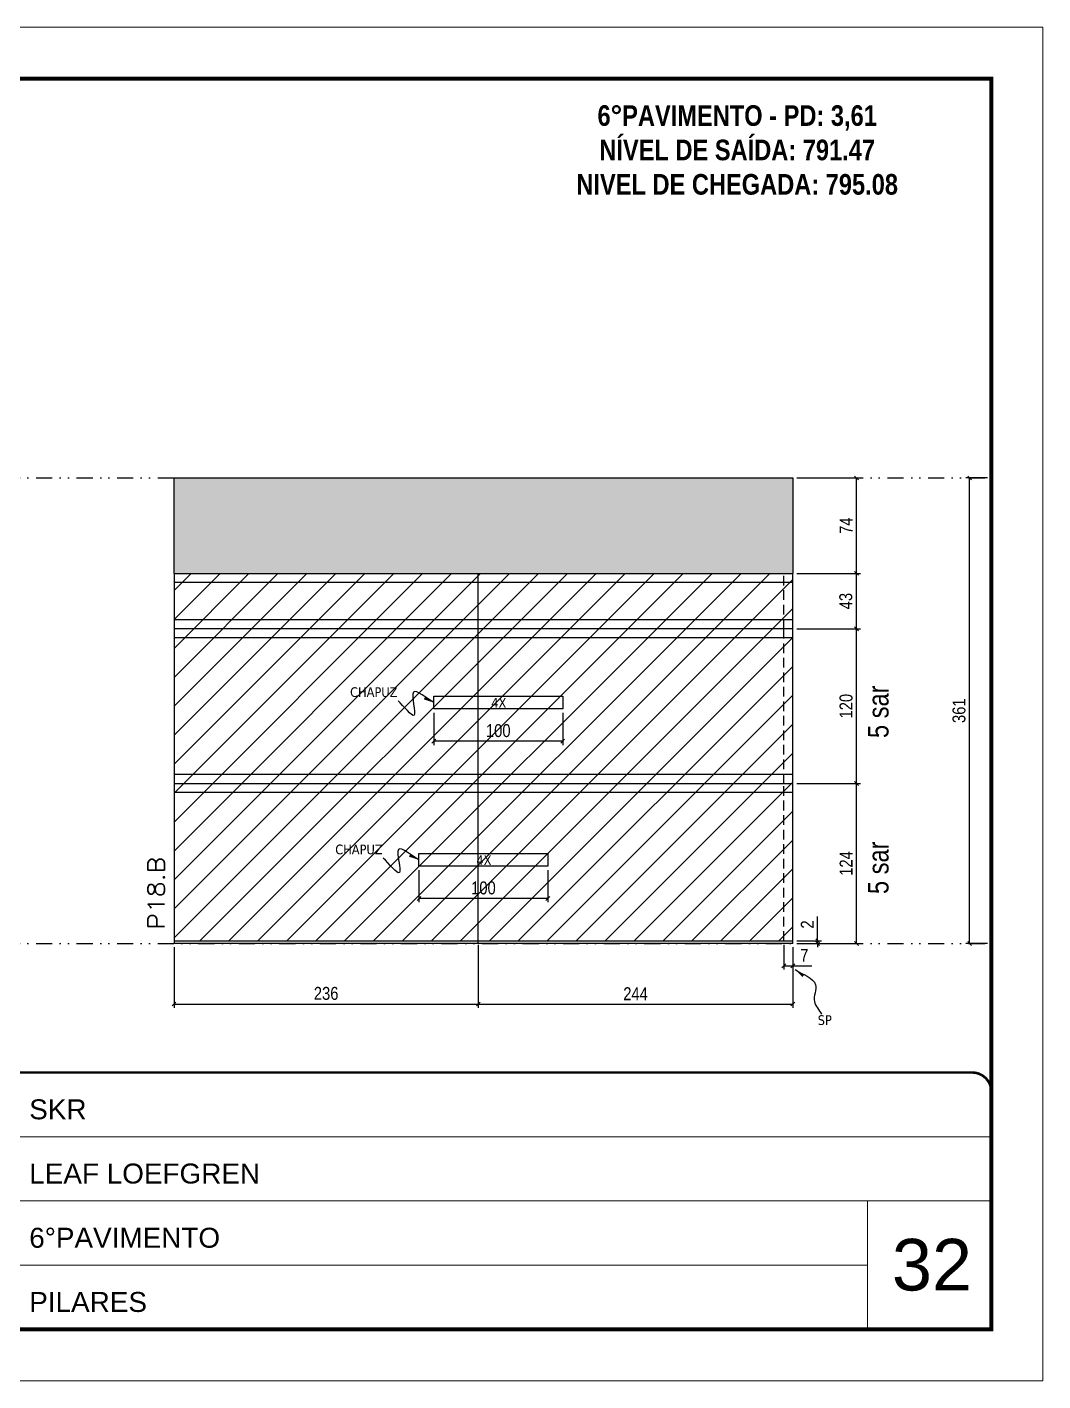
# Model space of a CAD drawing. Extents: x 14400 to 27878, y -21631 to 6985.
# Drawn here: x 19879 to 20667, y -2105 to -1055 of the extents above; entities that cross this region are included whole.
import ezdxf

# ---------------------------------------------------------------- set-up
doc = ezdxf.new("R2010")
doc.units = 0
for name, pattern in [('CONTINUO', [0]), ('DASHED', [0.75, 0.5, -0.25]), ('DIVIDE2', [0.625, 0.25, -0.125, 0, -0.125, 0, -0.125]), ('HIDDEN', [0.375, 0.25, -0.125])]:
    doc.linetypes.add(name, pattern=pattern)
for name, color, linetype, lineweight in [('CARIMBO', 255, 'Continuous', 9), ('Folhas', 255, 'Continuous', 9), ('Hachura', 251, 'Continuous', 9), ('SARRAFO DE PRESSAO', 251, 'DASHED', 9), ('Texto Seção', 7, 'Continuous', 15)]:
    doc.layers.add(name, color=color, linetype=linetype, lineweight=lineweight)
for name, color, linetype in [('COTA', 241, 'Continuous'), ('NOMENCLATURA', 7, 'Continuous'), ('Nível', 160, 'Continuous'), ('Painéis', 200, 'Continuous'), ('SARR_2.2x10', 60, 'Continuous'), ('SARR_2.2x7', 40, 'Continuous'), ('Sarrafo de Pressão', 42, 'HIDDEN'), ('texto', 7, 'Continuous')]:
    doc.layers.add(name, color=color, linetype=linetype)
doc.styles.add('ARIAL', font='arial.ttf')
doc.styles.add('ARIAL_NARROW', font='ARIALN.TTF', dxfattribs={"height": 0.2})
doc.styles.add('COTA TECNICA', font='techl___.ttf', dxfattribs={"height": 10})
doc.styles.add('COTA TECNICA-50', font='techl___.ttf', dxfattribs={"height": 10})
doc.styles.add('REGUA-120', font='ROMANS.shx', dxfattribs={"height": 15})
doc.styles.add('ROMANC', font='techb___.ttf', dxfattribs={"height": 2.5})
doc.styles.get("Standard").update_dxf_attribs({"font": 'arial.ttf'})
doc.dimstyles.new('COTA PAINEL-50', dxfattribs={"dimtxt": 10, "dimasz": 3, "dimexe": 3, "dimexo": 3, "dimgap": 3, "dimtad": 1, "dimdec": 1, "dimzin": 12, "dimdsep": 46, "dimtxsty": 'COTA TECNICA-50', "dimblk1": 'OBLIQUE', "dimblk2": 'OBLIQUE', "dimsah": 1, "dimcen": 0.9, "dimclrd": 4, "dimclre": 4, "dimclrt": 240, "dimadec": 1, "dimazin": 3, "dimtfac": 1, "dimtdec": 1, "dimtmove": 0, "dimatfit": 3, "dimfxl": 1, "dimtolj": 1, "dimtzin": 12, "dimarcsym": 0})
doc.dimstyles.new('PAINEL', dxfattribs={"dimtxt": 10, "dimasz": 3, "dimexe": 3, "dimexo": 3, "dimgap": 3, "dimtad": 1, "dimdec": 1, "dimzin": 12, "dimdsep": 46, "dimtxsty": 'COTA TECNICA', "dimblk1": 'OBLIQUE', "dimblk2": 'OBLIQUE', "dimsah": 1, "dimcen": 0.9, "dimclrd": 4, "dimclre": 4, "dimclrt": 240, "dimadec": 1, "dimazin": 3, "dimtfac": 1, "dimtdec": 1, "dimtmove": 0, "dimatfit": 3, "dimfxl": 1, "dimtolj": 1, "dimtzin": 12, "dimarcsym": 0})
doc.dimstyles.get("Standard").update_dxf_attribs({"dimtxt": 0.18, "dimasz": 0.18, "dimexe": 0.18, "dimexo": 0.0625, "dimgap": 0.09, "dimtad": 0, "dimtih": 1, "dimtoh": 1, "dimdec": 4, "dimzin": 0, "dimdsep": 46, "dimtxsty": 'Standard', "dimcen": 0.09, "dimadec": 0, "dimazin": 0, "dimtfac": 1, "dimtdec": 4, "dimtofl": 0, "dimtmove": 0, "dimatfit": 3, "dimfxl": 1, "dimtolj": 1, "dimtzin": 0, "dimarcsym": 0})

# ---------------------------------------------------------------- blocks, each defined once
blk = doc.blocks.new('9999999999')
at = {"color": 30, "linetype": 'CONTINUO'}
for p, q in [((98564.6, 34379.6), (99584, 34379.6)), ((98564.6, 34329.8), (99488, 34329.8)), ((99584, 34329.8), (99488, 34329.8)), ((99488, 34329.8), (99488, 34230.2)), ((98564.6, 34280), (99488, 34280))]:
    blk.add_line(p, q, dxfattribs=at)
at = {"color": 30, "linetype": 'CONTINUO', "const_width": 2}
blk.add_lwpolyline([(99584, 34230.2), (99584, 34414.4, 0.414214), (99569, 34429.4), (98229, 34429.4, 0.414214), (98214, 34414.4), (98214, 34245.2, 0.414214), (98229, 34230.2), (99584, 34230.2)], format="xyb", dxfattribs=at)
at = {"layer": 'Folhas'}
blk.add_lwpolyline([(98139, 34190.2), (99624, 34190.2), (99624, 35240.2), (98139, 35240.2)], close=True, dxfattribs=at)
at = {"layer": 'Folhas', "color": 30, "const_width": 3}
blk.add_lwpolyline([(98214, 34230.2), (99584, 34230.2), (99584, 35200.2), (98214, 35200.2)], close=True, dxfattribs=at)
at = {"color": 7, "linetype": 'Continuous', "ltscale": 5, "style": 'ARIAL'}
for s, height, p in [('SKR', 15.48, (98837.7, 34393.1)), ('LEAF LOEFGREN', 15.483, (98837.7, 34343.3)), ('6°PAVIMENTO', 15.483, (98837.7, 34293.5)), ('PILARES', 15.48, (98837.7, 34243.7))]:
    blk.add_text(s, height=height, dxfattribs=at).set_placement(p)
blk = doc.blocks.new('_Oblique')
at = {"color": 0, "linetype": 'ByBlock', "lineweight": -2}
blk.add_line((-0.5, -0.5), (0.5, 0.5), dxfattribs=at)
blk = doc.blocks.new('*D3282')
at = {"layer": 'COTA', "color": 4, "lineweight": -2, "transparency": 16777216}
for p, q in [((20466, -1767), (20466, -1786.3)), ((20473, -1769), (20473, -1786.3)), ((20466, -1783.3), (20473, -1783.3)), ((20473, -1783.3), (20487.7, -1783.3))]:
    blk.add_line(p, q, dxfattribs=at)
at = {"layer": 'Defpoints', "color": 0, "transparency": 16777216}
for p in [(20466, -1764), (20473, -1766), (20473, -1783.3)]:
    blk.add_point(p, dxfattribs=at)
at = {"layer": 'COTA', "color": 4, "lineweight": -2, "transparency": 16777216, "xscale": 3, "yscale": 3, "zscale": 3, "rotation": 180}
blk.add_blockref('_Oblique', (20466, -1783.3), dxfattribs=at)
at = {"layer": 'COTA', "color": 4, "lineweight": -2, "transparency": 16777216, "xscale": 3, "yscale": 3, "zscale": 3}
blk.add_blockref('_Oblique', (20473, -1783.3), dxfattribs=at)
at = {"layer": 'COTA', "color": 240, "transparency": 16777216, "insert": (20481.9, -1775.2), "char_height": 10, "attachment_point": 5, "style": 'COTA TECNICA-50'}
blk.add_mtext('\\A1;7', dxfattribs=at)
blk = doc.blocks.new('*D3283')
at = {"layer": 'COTA', "color": 4, "lineweight": -2, "transparency": 16777216}
for p, q in [((20492.2, -1764), (20492.2, -1745.2)), ((20476, -1764), (20495.2, -1764)), ((20476, -1766), (20495.2, -1766)), ((20492.2, -1766), (20492.2, -1764)), ((20492.2, -1766), (20492.2, -1769))]:
    blk.add_line(p, q, dxfattribs=at)
at = {"layer": 'Defpoints', "color": 0, "transparency": 16777216}
for p in [(20473, -1764), (20473, -1766), (20492.2, -1766)]:
    blk.add_point(p, dxfattribs=at)
at = {"layer": 'COTA', "color": 4, "lineweight": -2, "transparency": 16777216, "xscale": 3, "yscale": 3, "zscale": 3}
for p, rotation in [((20492.2, -1764), 270), ((20492.2, -1766), 90)]:
    blk.add_blockref('_Oblique', p, dxfattribs=dict(at, rotation=rotation))
at = {"layer": 'COTA', "color": 240, "transparency": 16777216, "insert": (20484.2, -1751.3), "char_height": 10, "attachment_point": 5, "rotation": 90, "style": 'COTA TECNICA-50'}
blk.add_mtext('\\A1;2', dxfattribs=at)
blk = doc.blocks.new('*D3284')
at = {"layer": 'COTA', "color": 4, "lineweight": -2, "transparency": 16777216}
for p, q in [((20476, -1642), (20525.4, -1642)), ((20522.4, -1766), (20522.4, -1642)), ((20476, -1766), (20525.4, -1766))]:
    blk.add_line(p, q, dxfattribs=at)
at = {"layer": 'Defpoints', "color": 0, "transparency": 16777216}
for p in [(20473, -1642), (20522.4, -1642), (20473, -1766)]:
    blk.add_point(p, dxfattribs=at)
at = {"layer": 'COTA', "color": 4, "lineweight": -2, "transparency": 16777216, "xscale": 3, "yscale": 3, "zscale": 3}
for p, rotation in [((20522.4, -1642), 90), ((20522.4, -1766), 270)]:
    blk.add_blockref('_Oblique', p, dxfattribs=dict(at, rotation=rotation))
at = {"layer": 'COTA', "color": 240, "transparency": 16777216, "insert": (20514.3, -1704), "char_height": 10, "attachment_point": 5, "rotation": 90, "style": 'COTA TECNICA'}
blk.add_mtext('\\A1;124', dxfattribs=at)
blk = doc.blocks.new('*D3285')
at = {"layer": 'COTA', "color": 4, "linetype": 'ByBlock', "lineweight": -2, "transparency": 16777216}
for p, q in [((20183, -1709.2), (20183, -1734.1)), ((20283, -1709.2), (20283, -1734.1)), ((20283, -1731.1), (20183, -1731.1))]:
    blk.add_line(p, q, dxfattribs=at)
at = {"layer": 'Defpoints', "color": 0, "linetype": 'ByBlock', "transparency": 16777216}
for p in [(20183, -1706.2), (20283, -1706.2), (20183, -1731.1)]:
    blk.add_point(p, dxfattribs=at)
at = {"layer": 'COTA', "color": 4, "linetype": 'ByBlock', "lineweight": -2, "transparency": 16777216, "xscale": 3, "yscale": 3, "zscale": 3, "rotation": 180}
blk.add_blockref('_Oblique', (20183, -1731.1), dxfattribs=at)
at = {"layer": 'COTA', "color": 4, "linetype": 'ByBlock', "lineweight": -2, "transparency": 16777216, "xscale": 3, "yscale": 3, "zscale": 3}
blk.add_blockref('_Oblique', (20283, -1731.1), dxfattribs=at)
at = {"layer": 'COTA', "color": 240, "linetype": 'ByBlock', "transparency": 16777216, "insert": (20233, -1723), "char_height": 10, "attachment_point": 5, "style": 'COTA TECNICA'}
blk.add_mtext('\\A1;100', dxfattribs=at)
blk = doc.blocks.new('*D3286')
at = {"layer": 'COTA', "color": 4, "lineweight": -2, "transparency": 16777216}
for p, q in [((19993, -1769), (19993, -1816)), ((20229, -1767), (20229, -1816)), ((19993, -1813), (20229, -1813))]:
    blk.add_line(p, q, dxfattribs=at)
at = {"layer": 'Defpoints', "color": 0, "transparency": 16777216}
for p in [(19993, -1766), (20229, -1764), (20229, -1813)]:
    blk.add_point(p, dxfattribs=at)
at = {"layer": 'COTA', "color": 4, "lineweight": -2, "transparency": 16777216, "xscale": 3, "yscale": 3, "zscale": 3, "rotation": 180}
blk.add_blockref('_Oblique', (19993, -1813), dxfattribs=at)
at = {"layer": 'COTA', "color": 4, "lineweight": -2, "transparency": 16777216, "xscale": 3, "yscale": 3, "zscale": 3}
blk.add_blockref('_Oblique', (20229, -1813), dxfattribs=at)
at = {"layer": 'COTA', "color": 240, "transparency": 16777216, "insert": (20111, -1804.8), "char_height": 10, "attachment_point": 5, "style": 'COTA TECNICA'}
blk.add_mtext('\\A1;236', dxfattribs=at)
blk = doc.blocks.new('*D3287')
at = {"layer": 'COTA', "color": 4, "lineweight": -2, "transparency": 16777216}
for p, q in [((20229, -1767), (20229, -1816)), ((20473, -1769), (20473, -1816)), ((20229, -1813), (20473, -1813))]:
    blk.add_line(p, q, dxfattribs=at)
at = {"layer": 'Defpoints', "color": 0, "transparency": 16777216}
for p in [(20229, -1764), (20473, -1766), (20473, -1813)]:
    blk.add_point(p, dxfattribs=at)
at = {"layer": 'COTA', "color": 4, "lineweight": -2, "transparency": 16777216, "xscale": 3, "yscale": 3, "zscale": 3, "rotation": 180}
blk.add_blockref('_Oblique', (20229, -1813), dxfattribs=at)
at = {"layer": 'COTA', "color": 4, "lineweight": -2, "transparency": 16777216, "xscale": 3, "yscale": 3, "zscale": 3}
blk.add_blockref('_Oblique', (20473, -1813), dxfattribs=at)
at = {"layer": 'COTA', "color": 240, "transparency": 16777216, "insert": (20351, -1805), "char_height": 10, "attachment_point": 5, "style": 'COTA TECNICA'}
blk.add_mtext('\\A1;244', dxfattribs=at)
blk = doc.blocks.new('*D3273')
at = {"layer": 'COTA', "color": 4, "lineweight": -2, "transparency": 16777216}
for p, q in [((20476, -1522), (20525.4, -1522)), ((20522.4, -1642), (20522.4, -1522)), ((20476, -1642), (20525.4, -1642))]:
    blk.add_line(p, q, dxfattribs=at)
at = {"layer": 'Defpoints', "color": 0, "transparency": 16777216}
for p in [(20473, -1522), (20522.4, -1522), (20473, -1642)]:
    blk.add_point(p, dxfattribs=at)
at = {"layer": 'COTA', "color": 4, "lineweight": -2, "transparency": 16777216, "xscale": 3, "yscale": 3, "zscale": 3}
for p, rotation in [((20522.4, -1522), 90), ((20522.4, -1642), 270)]:
    blk.add_blockref('_Oblique', p, dxfattribs=dict(at, rotation=rotation))
at = {"layer": 'COTA', "color": 240, "transparency": 16777216, "insert": (20514.3, -1582), "char_height": 10, "attachment_point": 5, "rotation": 90, "style": 'COTA TECNICA'}
blk.add_mtext('\\A1;120', dxfattribs=at)
blk = doc.blocks.new('*D3275')
at = {"layer": 'COTA', "color": 4, "linetype": 'ByBlock', "lineweight": -2, "transparency": 16777216}
for p, q in [((20194.5, -1587.2), (20194.5, -1612.1)), ((20294.5, -1587.2), (20294.5, -1612.1)), ((20294.5, -1609.1), (20194.5, -1609.1))]:
    blk.add_line(p, q, dxfattribs=at)
at = {"layer": 'Defpoints', "color": 0, "linetype": 'ByBlock', "transparency": 16777216}
for p in [(20194.5, -1584.2), (20294.5, -1584.2), (20194.5, -1609.1)]:
    blk.add_point(p, dxfattribs=at)
at = {"layer": 'COTA', "color": 4, "linetype": 'ByBlock', "lineweight": -2, "transparency": 16777216, "xscale": 3, "yscale": 3, "zscale": 3, "rotation": 180}
blk.add_blockref('_Oblique', (20194.5, -1609.1), dxfattribs=at)
at = {"layer": 'COTA', "color": 4, "linetype": 'ByBlock', "lineweight": -2, "transparency": 16777216, "xscale": 3, "yscale": 3, "zscale": 3}
blk.add_blockref('_Oblique', (20294.5, -1609.1), dxfattribs=at)
at = {"layer": 'COTA', "color": 240, "linetype": 'ByBlock', "transparency": 16777216, "insert": (20244.5, -1601), "char_height": 10, "attachment_point": 5, "style": 'COTA TECNICA'}
blk.add_mtext('\\A1;100', dxfattribs=at)
blk = doc.blocks.new('*D3322')
at = {"layer": 'COTA', "color": 4, "lineweight": -2, "transparency": 16777216}
for p, q in [((20624, -1405), (20607.1, -1405)), ((20610.1, -1766), (20610.1, -1405)), ((20624, -1766), (20607.1, -1766))]:
    blk.add_line(p, q, dxfattribs=at)
at = {"layer": 'Defpoints', "color": 0, "transparency": 16777216}
for p in [(20610.1, -1405), (20627, -1405), (20627, -1766)]:
    blk.add_point(p, dxfattribs=at)
at = {"layer": 'COTA', "color": 4, "lineweight": -2, "transparency": 16777216, "xscale": 3, "yscale": 3, "zscale": 3}
for p, rotation in [((20610.1, -1405), 90), ((20610.1, -1766), 270)]:
    blk.add_blockref('_Oblique', p, dxfattribs=dict(at, rotation=rotation))
at = {"layer": 'COTA', "color": 240, "transparency": 16777216, "insert": (20601.9, -1585.5), "char_height": 10, "attachment_point": 5, "rotation": 90, "style": 'COTA TECNICA'}
blk.add_mtext('\\A1;361', dxfattribs=at)
blk = doc.blocks.new('*D3326')
at = {"layer": 'COTA', "color": 4, "lineweight": -2, "transparency": 16777216}
for p, q in [((20476, -1479), (20525.4, -1479)), ((20522.4, -1522), (20522.4, -1479)), ((20476, -1522), (20525.4, -1522))]:
    blk.add_line(p, q, dxfattribs=at)
at = {"layer": 'Defpoints', "color": 0, "transparency": 16777216}
for p in [(20473, -1479), (20522.4, -1479), (20473, -1522)]:
    blk.add_point(p, dxfattribs=at)
at = {"layer": 'COTA', "color": 4, "lineweight": -2, "transparency": 16777216, "xscale": 3, "yscale": 3, "zscale": 3}
for p, rotation in [((20522.4, -1479), 90), ((20522.4, -1522), 270)]:
    blk.add_blockref('_Oblique', p, dxfattribs=dict(at, rotation=rotation))
at = {"layer": 'COTA', "color": 240, "transparency": 16777216, "insert": (20514.1, -1500.5), "char_height": 10, "attachment_point": 5, "rotation": 90, "style": 'COTA TECNICA'}
blk.add_mtext('\\A1;43', dxfattribs=at)
blk = doc.blocks.new('*D3327')
at = {"layer": 'COTA', "color": 4, "lineweight": -2, "transparency": 16777216}
for p, q in [((20476, -1405), (20525.4, -1405)), ((20522.4, -1479), (20522.4, -1405)), ((20476, -1479), (20525.4, -1479))]:
    blk.add_line(p, q, dxfattribs=at)
at = {"layer": 'Defpoints', "color": 0, "transparency": 16777216}
for p in [(20473, -1405), (20522.4, -1405), (20473, -1479)]:
    blk.add_point(p, dxfattribs=at)
at = {"layer": 'COTA', "color": 4, "lineweight": -2, "transparency": 16777216, "xscale": 3, "yscale": 3, "zscale": 3}
for p, rotation in [((20522.4, -1405), 90), ((20522.4, -1479), 270)]:
    blk.add_blockref('_Oblique', p, dxfattribs=dict(at, rotation=rotation))
at = {"layer": 'COTA', "color": 240, "transparency": 16777216, "insert": (20514.3, -1442), "char_height": 10, "attachment_point": 5, "rotation": 90, "style": 'COTA TECNICA'}
blk.add_mtext('\\A1;74', dxfattribs=at)

msp = doc.modelspace()

# ---------------------------------------------------------------- hatches: boundary and pattern name
at = {"layer": 'COTA'}
h = msp.add_hatch(dxfattribs=at)
h.set_pattern_fill('AR-CONC', color=256, scale=0.03)
h.paths.add_polyline_path([(20472.99, -1405.02), (19992.99, -1405.02), (19992.99, -1479.02), (20472.99, -1479.02)])
at = {"layer": 'Hachura'}
h = msp.add_hatch(dxfattribs=at)
h.set_pattern_fill('ANSI31', color=256, scale=5)
h.paths.add_polyline_path([(20228.99, -1479.02), (19992.99, -1479.02), (19992.99, -1522.02), (20228.99, -1522.02)])
h.paths.add_polyline_path([(20472.99, -1479.02), (20228.99, -1479.02), (20228.99, -1522.02), (20472.99, -1522.02)])
h.paths.add_polyline_path([(20472.99, -1522.02), (20228.99, -1522.02), (20228.99, -1642.02), (20472.99, -1642.02)])
h.paths.add_polyline_path([(20228.99, -1522.02), (19992.99, -1522.02), (19992.99, -1642.02), (20228.99, -1642.02)])
h.paths.add_polyline_path([(20228.99, -1642.02), (19992.99, -1642.02), (19992.99, -1764.02), (20228.99, -1764.02)])
h.paths.add_polyline_path([(20472.99, -1642.02), (20228.99, -1642.02), (20228.99, -1764.02), (20472.99, -1764.02)])

# ---------------------------------------------------------------- linework, layer by layer
at = {"layer": 'COTA'}
for p, q in [((19992.99, -1479.02), (19992.99, -1405.02)), ((19992.99, -1405.02), (20472.99, -1405.02)), ((20472.99, -1405.02), (20472.99, -1479.02))]:
    msp.add_line(p, q, dxfattribs=at)
at = {"layer": 'Nível', "color": 4, "linetype": 'DIVIDE2', "ltscale": 50}
for p, q in [((19256.97, -1405.02), (20626.97, -1405.02)), ((19256.97, -1766.02), (20626.97, -1766.02))]:
    msp.add_line(p, q, dxfattribs=at)
at = {"layer": 'Painéis'}
for p, q in [((19992.99, -1479.02), (19992.99, -1766.02)), ((19992.99, -1479.02), (20472.99, -1479.02)), ((20228.99, -1766.02), (20228.99, -1479.02)), ((20472.99, -1766.02), (20472.99, -1479.02)), ((20472.99, -1522.02), (19992.99, -1522.02)), ((19992.99, -1642.02), (20472.99, -1642.02))]:
    msp.add_line(p, q, dxfattribs=at)
for points in [[(19992.99, -1764.02), (20472.99, -1764.02)], [(20472.99, -1766.02), (19992.99, -1766.02)]]:
    msp.add_lwpolyline(points, dxfattribs=at)
at = {"layer": 'SARR_2.2x10'}
for points in [[(20194.49, -1574.17), (20294.49, -1574.17), (20294.49, -1584.17), (20194.49, -1584.17)], [(20182.99, -1696.17), (20282.99, -1696.17), (20282.99, -1706.17), (20182.99, -1706.17)]]:
    msp.add_lwpolyline(points, close=True, dxfattribs=at)
at = {"layer": 'SARR_2.2x7'}
for p, q in [((20228.99, -1486.02), (19992.99, -1486.02)), ((20472.99, -1486.02), (20228.99, -1486.02)), ((20228.99, -1515.02), (19992.99, -1515.02)), ((20472.99, -1515.02), (20228.99, -1515.02)), ((20228.99, -1529.02), (19992.99, -1529.02)), ((20472.99, -1529.02), (20228.99, -1529.02)), ((20228.99, -1635.02), (19992.99, -1635.02)), ((20472.99, -1635.02), (20228.99, -1635.02)), ((20228.99, -1649.02), (19992.99, -1649.02)), ((20472.99, -1649.02), (20228.99, -1649.02))]:
    msp.add_line(p, q, dxfattribs=at)
at = {"layer": 'Sarrafo de Pressão', "ltscale": 30}
for p, q in [((20465.99, -1522.02), (20465.99, -1479.02)), ((20465.99, -1642.02), (20465.99, -1522.02)), ((20465.99, -1764.02), (20465.99, -1642.02))]:
    msp.add_line(p, q, dxfattribs=at)

# ---------------------------------------------------------------- block references
at = {"layer": 'SARRAFO DE PRESSAO', "color": 6, "linetype": 'ByBlock'}
msp.add_blockref('9999999999', (-78957.01, -36295.5), dxfattribs=at)

# ---------------------------------------------------------------- texts
at = {"layer": 'CARIMBO', "style": 'ARIAL'}
msp.add_text('32', height=40, dxfattribs=at).set_placement((20549.83, -2035.15))
at = {"layer": 'NOMENCLATURA', "style": 'ARIAL_NARROW'}
for p in [(20547.23, -1606.69), (20547.23, -1727.69)]:
    msp.add_text('5 sar', height=16, rotation=90, dxfattribs=at).set_placement(p)
at = {"layer": 'NOMENCLATURA', "color": 2, "insert": (20429.81, -1089.24), "char_height": 16, "attachment_point": 2, "style": 'ROMANC'}
msp.add_mtext_dynamic_manual_height_columns('\\P6°PAVIMENTO - PD: 3,61\\PNÍVEL DE SAÍDA: 791.47\\PNIVEL DE CHEGADA: 795.08', width=432.3511, gutter_width=1, heights=[0], dxfattribs=at)
at = {"layer": 'texto', "color": 0, "char_height": 7.5, "attachment_point": 5}
for s, insert in [('{\\fTahoma|b0|i0|c0|p34;\\C4;CHAPUZ}', (20147.94, -1571.16)), ('{\\fTahoma|b0|i0|c0|p34;\\C4;4X}', (20244.88, -1579.46)), ('{\\fTahoma|b0|i0|c0|p34;\\C4;CHAPUZ}', (20136.44, -1693.16)), ('{\\fTahoma|b0|i0|c0|p34;\\C4;4X}', (20233.38, -1701.46)), ('{\\fTahoma|b0|i0|c0|p34;\\C4;SP}', (20497.76, -1825.51))]:
    msp.add_mtext(s, dxfattribs=dict(at, insert=insert))
at = {"layer": 'Texto Seção', "style": 'REGUA-120', "width": 1.1}
msp.add_text('P18.B', height=13, rotation=90, dxfattribs=at).set_placement((19985.74, -1755.25))

# ---------------------------------------------------------------- dimensions: what is measured, and where the dimension line sits
at = {"layer": 'COTA'}
for base, p1, p2, picture, middle in [((20522.35, -1405.02), (20472.99, -1479.02), (20472.99, -1405.02), '*D3327', (20514.28, -1442.02)), ((20610.13, -1405.02), (20626.97, -1766.02), (20626.97, -1405.02), '*D3322', (20601.91, -1585.52)), ((20522.35, -1479.02), (20472.99, -1522.02), (20472.99, -1479.02), '*D3326', (20514.13, -1500.52)), ((20522.35, -1522.02), (20472.99, -1642.02), (20472.99, -1522.02), '*D3273', (20514.25, -1582.02)), ((20522.35, -1642.02), (20472.99, -1766.02), (20472.99, -1642.02), '*D3284', (20514.28, -1704.02))]:
    dim = msp.add_linear_dim(base=base, p1=p1, p2=p2, angle=90, dimstyle='PAINEL', dxfattribs=at)
    dim.commit()
    dim.dimension.update_dxf_attribs({"geometry": picture, "text_midpoint": middle})
at = {"layer": 'COTA', "linetype": 'ByBlock'}
for base, p1, p2, picture, middle in [((20194.49, -1609.1), (20294.49, -1584.17), (20194.49, -1584.17), '*D3275', (20244.49, -1601)), ((20182.99, -1731.1), (20282.99, -1706.17), (20182.99, -1706.17), '*D3285', (20232.99, -1723))]:
    dim = msp.add_linear_dim(base=base, p1=p1, p2=p2, dimstyle='PAINEL', dxfattribs=at)
    dim.commit()
    dim.dimension.update_dxf_attribs({"geometry": picture, "text_midpoint": middle})
at = {"layer": 'COTA'}
dim = msp.add_linear_dim(base=(20492.24, -1766.02), p1=(20472.99, -1764.02), p2=(20472.99, -1766.02), angle=90, dimstyle='COTA PAINEL-50', dxfattribs=at)
dim.commit()
dim.dimension.update_dxf_attribs({"geometry": '*D3283', "text_midpoint": (20492.24, -1751.27), "dimtype": 160})
for base, p1, p2, dimstyle, picture, middle in [((20228.99, -1813.05), (19992.99, -1766.02), (20228.99, -1764.02), 'PAINEL', '*D3286', (20110.99, -1804.83)), ((20472.99, -1783.26), (20465.99, -1764.02), (20472.99, -1766.02), 'COTA PAINEL-50', '*D3282', (20481.85, -1775.18))]:
    dim = msp.add_linear_dim(base=base, p1=p1, p2=p2, dimstyle=dimstyle, dxfattribs=at)
    dim.commit()
    dim.dimension.update_dxf_attribs({"geometry": picture, "text_midpoint": middle})
dim = msp.add_linear_dim(base=(20472.99, -1813.05), p1=(20228.99, -1764.02), p2=(20472.99, -1766.02), dimstyle='PAINEL', override={"dimtmove": 1}, dxfattribs=at)
dim.commit()
dim.dimension.update_dxf_attribs({"geometry": '*D3287', "text_midpoint": (20350.99, -1804.97)})

# ---------------------------------------------------------------- leaders
at = {"layer": 'COTA', "path_type": 1}
for points in [[(20194.49, -1579.17), (20178.7, -1571.16), (20179.29, -1589.03), (20166.85, -1577.89)], [(20182.99, -1701.17), (20167.2, -1693.16), (20167.79, -1711.03), (20155.35, -1699.89)], [(20474.82, -1786.2), (20490.6, -1798.03), (20489.68, -1811.04), (20495.23, -1820.82)]]:
    msp.add_leader(points, dimstyle='Standard', override={"dimasz": 8}, dxfattribs=at)

doc.saveas('drawing.dxf')
